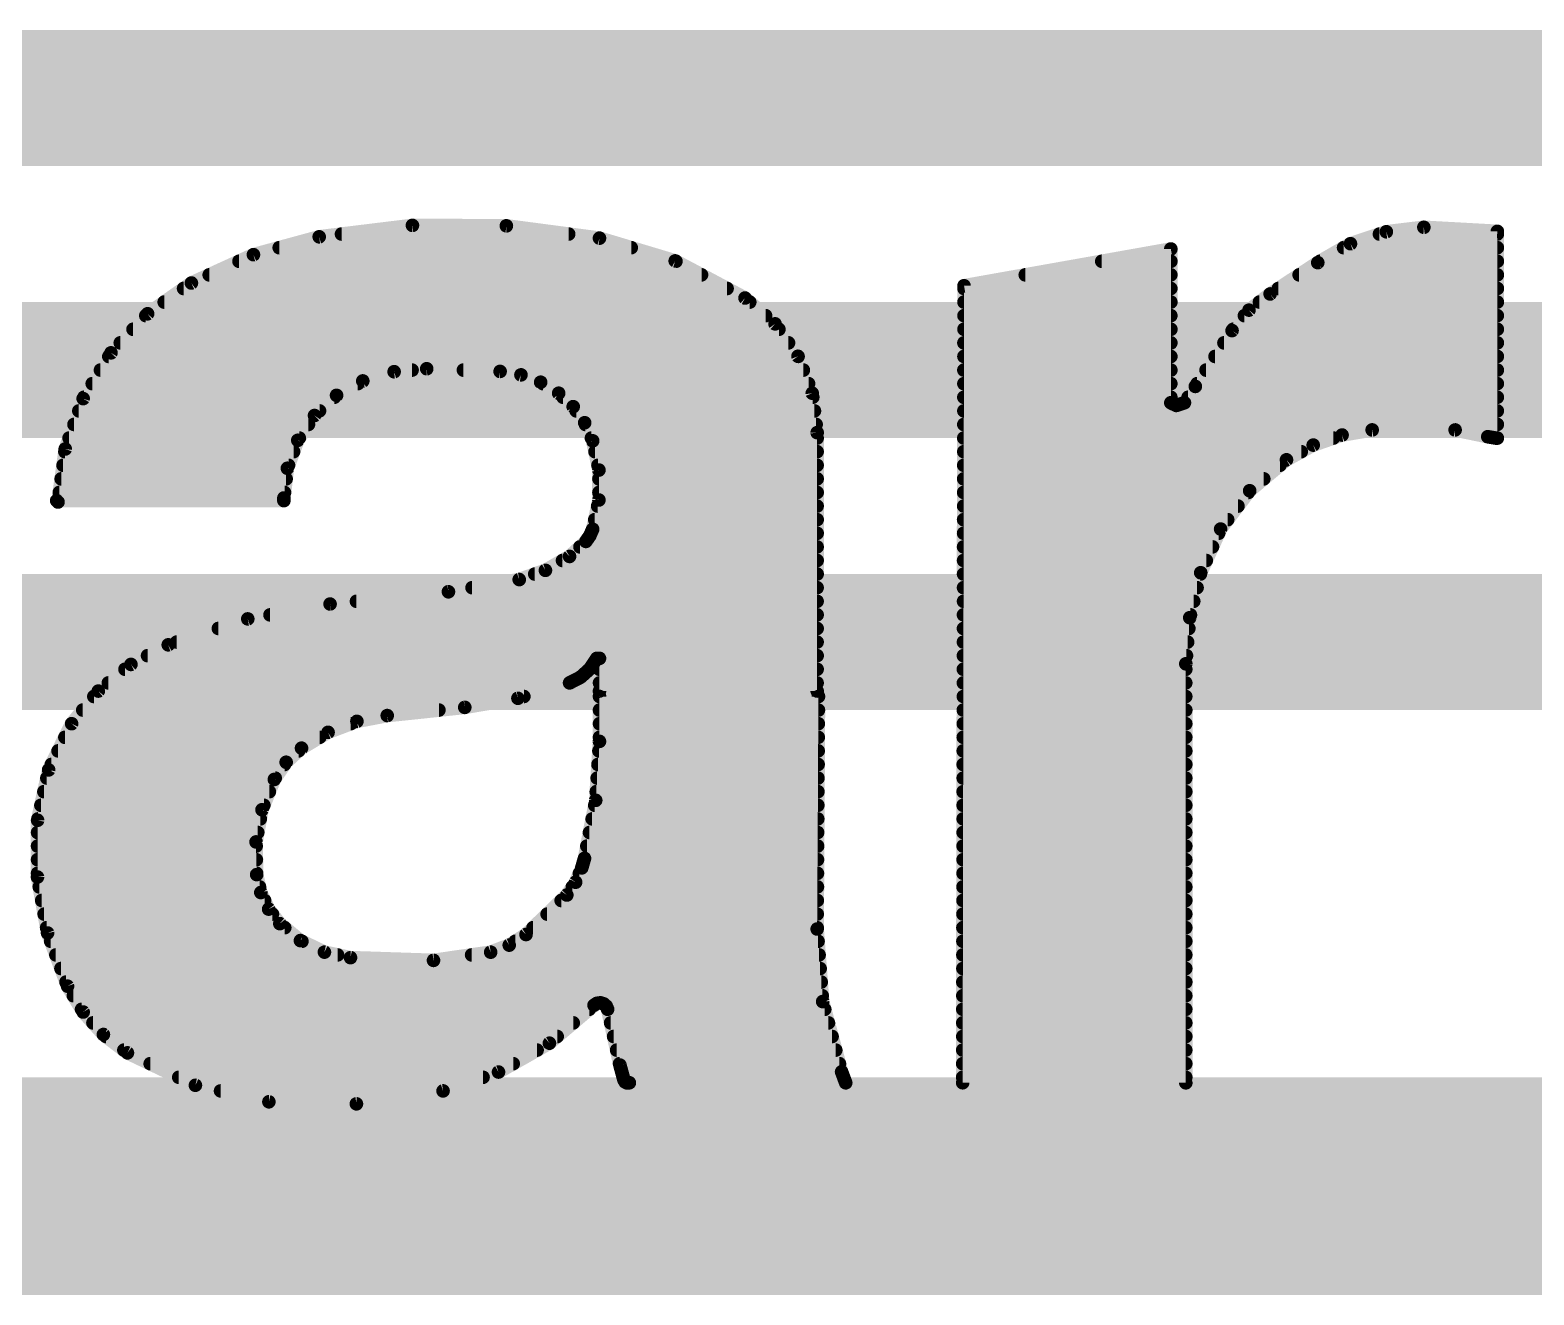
# Model space of a CAD drawing. Extents: x -0.1 to 40.8, y -10.2 to 23.
# Drawn here: x 15.444 to 18.252, y 2.337 to 4.699 of the extents above; entities that cross this region are included whole.
import ezdxf

# ---------------------------------------------------------------- set-up
doc = ezdxf.new("R2010")
doc.units = 0
for name, color, linetype in [('1', 12, 'CONTINUOUS'), ('16', 132, 'CONTINUOUS'), ('21', 41, 'CONTINUOUS')]:
    doc.layers.add(name, color=color, linetype=linetype)

msp = doc.modelspace()

# ---------------------------------------------------------------- linework, layer by layer
at = {"layer": '1', "const_width": 0.254}
for points in [[(19.812, 4.572), (9.525, 4.572)], [(9.271, 4.064), (24.384, 4.064)], [(9.017, 3.556), (26.416, 3.556)]]:
    msp.add_lwpolyline(points, dxfattribs=at)
at = {"layer": '16', "const_width": 0.4064}
msp.add_lwpolyline([(8.1534, 2.54), (32.385, 2.54)], dxfattribs=at)
at = {"layer": '21', "const_width": 0.0254}
for points in [[(15.9842, 4.3129), (15.8613, 4.2795)], [(16.1583, 4.3342), (15.9842, 4.3129)], [(16.0258, 4.318), (16.45, 4.318)], [(16.3336, 4.3334), (16.1583, 4.3342)], [(16.5075, 4.3104), (16.3336, 4.3334)], [(17.9097, 4.3), (17.9766, 4.3223)], [(17.9638, 4.318), (18.1839, 4.318)], [(17.9766, 4.3223), (18.0467, 4.3307)], [(18.0467, 4.3307), (18.1839, 4.3231)], [(18.1839, 4.3231), (18.1839, 3.937)], [(15.9096, 4.2926), (16.5667, 4.2926)], [(16.6489, 4.2679), (16.5075, 4.3104)], [(17.1882, 4.2215), (17.5743, 4.2901)], [(17.5743, 4.2901), (17.5743, 4.003)], [(17.8486, 4.2647), (17.9097, 4.3)], [(17.8969, 4.2926), (18.1839, 4.2926)], [(15.8613, 4.2795), (15.7455, 4.2266)], [(15.8344, 4.2672), (16.6502, 4.2672)], [(16.7792, 4.1986), (16.6489, 4.2679)], [(17.4454, 4.2672), (17.5743, 4.2672)], [(17.7597, 4.2062), (17.8486, 4.2647)], [(17.8529, 4.2672), (18.1839, 4.2672)], [(15.7788, 4.2418), (16.698, 4.2418)], [(17.3025, 4.2418), (17.5743, 4.2418)], [(17.8138, 4.2418), (18.1839, 4.2418)], [(15.7455, 4.2266), (15.6637, 4.1691)], [(15.731, 4.2164), (16.7457, 4.2164)], [(17.1856, 2.733), (17.1882, 4.2215)], [(17.1882, 4.2164), (17.5743, 4.2164)], [(17.7202, 4.176), (17.7597, 4.2062)], [(17.7752, 4.2164), (18.1839, 4.2164)], [(15.6948, 4.191), (16.788, 4.191)], [(16.8354, 4.1503), (16.7792, 4.1986)], [(17.1881, 4.191), (17.5743, 4.191)], [(17.6886, 4.1377), (17.7202, 4.176)], [(17.7398, 4.191), (18.1839, 4.191)], [(15.6637, 4.1691), (15.5954, 4.0962)], [(15.6604, 4.1656), (16.8176, 4.1656)], [(16.8781, 4.0898), (16.8354, 4.1503)], [(17.1881, 4.1656), (17.5743, 4.1656)], [(17.7117, 4.1656), (18.1839, 4.1656)], [(15.6366, 4.1402), (16.8425, 4.1402)], [(17.1881, 4.1402), (17.5743, 4.1402)], [(17.62, 4.0335), (17.6886, 4.1377)], [(17.6907, 4.1402), (18.1839, 4.1402)], [(15.5954, 4.0962), (15.5434, 4.0108)], [(15.5913, 4.0894), (16.8783, 4.0894)], [(15.6128, 4.1148), (16.8604, 4.1148)], [(16.9048, 4.0207), (16.8781, 4.0898)], [(17.188, 4.1148), (17.5743, 4.1148)], [(17.188, 4.0894), (17.5743, 4.0894)], [(17.6568, 4.0894), (18.1839, 4.0894)], [(17.6735, 4.1148), (18.1839, 4.1148)], [(15.5758, 4.064), (16.1575, 4.064)], [(16.0655, 4.0437), (16.1241, 4.061)], [(16.1241, 4.061), (16.1849, 4.0665)], [(16.1849, 4.0665), (16.322, 4.0615)], [(16.2535, 4.064), (16.8881, 4.064)], [(16.322, 4.0615), (16.3608, 4.0551)], [(17.1879, 4.064), (17.5743, 4.064)], [(17.6401, 4.064), (18.1839, 4.064)], [(15.5604, 4.0386), (16.0562, 4.0386)], [(16.0166, 4.0168), (16.0655, 4.0437)], [(16.3608, 4.0551), (16.3977, 4.0414)], [(16.3977, 4.0414), (16.4313, 4.0208)], [(16.4022, 4.0386), (16.8979, 4.0386)], [(17.1879, 4.0386), (17.5743, 4.0386)], [(17.5997, 4.003), (17.62, 4.0335)], [(17.6234, 4.0386), (18.1839, 4.0386)], [(15.5434, 4.0108), (15.51, 3.9166)], [(15.5449, 4.0132), (16.0126, 4.0132)], [(15.9754, 3.9792), (16.0166, 4.0168)], [(16.4313, 4.0208), (16.4584, 3.9957)], [(16.4395, 4.0132), (16.9057, 4.0132)], [(16.9139, 3.9472), (16.9048, 4.0207)], [(17.1878, 4.0132), (17.5743, 4.0132)], [(17.5743, 4.003), (17.5844, 3.998)], [(17.5844, 3.998), (17.5997, 4.003)], [(17.6065, 4.0132), (18.1839, 4.0132)], [(15.5353, 3.9878), (15.9848, 3.9878)], [(15.9442, 3.9329), (15.9754, 3.9792)], [(16.4584, 3.9957), (16.4798, 3.9657)], [(16.464, 3.9878), (16.9089, 3.9878)], [(17.1878, 3.9878), (18.1839, 3.9878)], [(15.5263, 3.9624), (15.9641, 3.9624)], [(16.4798, 3.9657), (16.4948, 3.9319)], [(16.4813, 3.9624), (16.912, 3.9624)], [(16.9139, 3.4646), (16.9139, 3.9472)], [(17.1877, 3.9624), (18.1839, 3.9624)], [(17.9502, 3.9522), (17.894, 3.9427)], [(18.1051, 3.9522), (17.9502, 3.9522)], [(18.1661, 3.9395), (18.1051, 3.9522)], [(15.5172, 3.937), (15.947, 3.937)], [(15.9248, 3.8806), (15.9442, 3.9329)], [(16.4925, 3.937), (16.9139, 3.937)], [(16.4948, 3.9319), (16.5065, 3.8773)], [(17.1877, 3.937), (17.8777, 3.937)], [(17.8401, 3.9239), (17.7902, 3.8964)], [(17.894, 3.9427), (17.8401, 3.9239)], [(18.1813, 3.937), (18.1661, 3.9395)], [(18.1839, 3.937), (18.1813, 3.937)], [(18.1813, 3.937), (18.1839, 3.937)], [(15.51, 3.9166), (15.4965, 3.8176)], [(15.5093, 3.9116), (15.9363, 3.9116)], [(16.4991, 3.9116), (16.9139, 3.9116)], [(17.1877, 3.9116), (17.8178, 3.9116)], [(17.7902, 3.8964), (17.7215, 3.8387)], [(15.5059, 3.8862), (15.9269, 3.8862)], [(15.9182, 3.8252), (15.9248, 3.8806)], [(16.5046, 3.8862), (16.9139, 3.8862)], [(16.5065, 3.8773), (16.5065, 3.8214)], [(17.1876, 3.8862), (17.7781, 3.8862)], [(15.4989, 3.8354), (15.9194, 3.8354)], [(15.5024, 3.8608), (15.9224, 3.8608)], [(16.5065, 3.8608), (16.9139, 3.8608)], [(16.5065, 3.8354), (16.9139, 3.8354)], [(17.1875, 3.8354), (17.719, 3.8354)], [(17.1876, 3.8608), (17.7478, 3.8608)], [(17.7215, 3.8387), (17.6672, 3.7672)], [(15.494, 3.8202), (15.9182, 3.8202)], [(15.4965, 3.8176), (15.494, 3.8202)], [(15.9182, 3.8202), (15.9182, 3.8252)], [(16.5065, 3.8214), (16.4948, 3.7668)], [(16.504, 3.81), (16.9139, 3.81)], [(17.1875, 3.81), (17.6997, 3.81)], [(16.4986, 3.7846), (16.9139, 3.7846)], [(17.1874, 3.7846), (17.6805, 3.7846)], [(16.4895, 3.7548), (16.4821, 3.744)], [(16.4948, 3.7668), (16.4895, 3.7548)], [(16.4915, 3.7592), (16.9139, 3.7592)], [(17.1874, 3.7592), (17.6636, 3.7592)], [(17.6672, 3.7672), (17.6301, 3.6855)], [(16.4821, 3.744), (16.4516, 3.716)], [(16.471, 3.7338), (16.9139, 3.7338)], [(17.1873, 3.7338), (17.6521, 3.7338)], [(16.4516, 3.716), (16.4066, 3.6901)], [(16.4384, 3.7084), (16.9139, 3.7084)], [(17.1873, 3.7084), (17.6405, 3.7084)], [(16.3576, 3.6728), (16.2255, 3.65)], [(16.4066, 3.6901), (16.3576, 3.6728)], [(16.3866, 3.683), (16.9139, 3.683)], [(17.1873, 3.683), (17.6295, 3.683)], [(17.6301, 3.6855), (17.6096, 3.6015)], [(16.2255, 3.65), (16.0045, 3.6271)], [(16.2695, 3.6576), (16.9139, 3.6576)], [(17.1872, 3.6576), (17.6233, 3.6576)], [(16.0045, 3.6271), (15.8508, 3.5993)], [(16.0537, 3.6322), (16.9139, 3.6322)], [(17.1872, 3.6322), (17.6171, 3.6322)], [(15.8508, 3.5993), (15.7023, 3.5509)], [(15.8923, 3.6068), (16.9139, 3.6068)], [(17.1871, 3.6068), (17.6109, 3.6068)], [(17.6096, 3.6015), (17.6022, 3.5154)], [(15.718, 3.556), (16.9139, 3.556)], [(15.7959, 3.5814), (16.9139, 3.5814)], [(17.187, 3.556), (17.6057, 3.556)], [(17.1871, 3.5814), (17.6079, 3.5814)], [(15.7023, 3.5509), (15.6326, 3.5143)], [(15.6637, 3.5306), (16.9139, 3.5306)], [(16.4896, 3.5061), (16.5024, 3.5255)], [(16.5024, 3.5255), (16.5075, 3.5255)], [(16.5075, 3.5255), (16.5075, 3.4646)], [(17.187, 3.5306), (17.6035, 3.5306)], [(15.6326, 3.5143), (15.5717, 3.4645)], [(15.6215, 3.5052), (16.4886, 3.5052)], [(16.4723, 3.4905), (16.4896, 3.5061)], [(16.5075, 3.5052), (16.9139, 3.5052)], [(17.1869, 3.5052), (17.6022, 3.5052)], [(17.6022, 3.5154), (17.6022, 2.733)], [(15.5904, 3.4798), (16.4516, 3.4798)], [(16.3552, 3.451), (16.4516, 3.4798)], [(16.4516, 3.4798), (16.4723, 3.4905)], [(16.5075, 3.4798), (16.9139, 3.4798)], [(17.1869, 3.4798), (17.6022, 3.4798)], [(15.5717, 3.4645), (15.5219, 3.4036)], [(15.5634, 3.4544), (16.3664, 3.4544)], [(16.256, 3.4341), (16.3552, 3.451)], [(16.5075, 3.4646), (16.9139, 3.4646)], [(16.9164, 3.4544), (16.5075, 3.4544)], [(16.5075, 3.4544), (16.5075, 3.3706)], [(16.9139, 3.0201), (16.9164, 3.4544)], [(17.1869, 3.4544), (17.6022, 3.4544)], [(15.5427, 3.429), (16.2077, 3.429)], [(16.0546, 3.408), (16.1112, 3.4188)], [(16.1112, 3.4188), (16.256, 3.4341)], [(16.5075, 3.429), (16.9163, 3.429)], [(17.1868, 3.429), (17.6022, 3.429)], [(15.5219, 3.4036), (15.479, 3.3174)], [(15.5219, 3.4036), (16.0431, 3.4036)], [(15.9512, 3.3579), (16.0007, 3.3875)], [(16.0007, 3.3875), (16.0546, 3.408)], [(16.5075, 3.4036), (16.9161, 3.4036)], [(17.1868, 3.4036), (17.6022, 3.4036)], [(15.5093, 3.3782), (15.9852, 3.3782)], [(15.9224, 3.3316), (15.9512, 3.3579)], [(16.5075, 3.3706), (16.5005, 3.2605)], [(16.5075, 3.3782), (16.916, 3.3782)], [(17.1867, 3.3782), (17.6022, 3.3782)], [(15.4966, 3.3528), (15.9456, 3.3528)], [(15.9004, 3.2995), (15.9224, 3.3316)], [(16.5064, 3.3528), (16.9158, 3.3528)], [(17.1867, 3.3528), (17.6022, 3.3528)], [(15.479, 3.3174), (15.4584, 3.2233)], [(15.4756, 3.302), (15.9021, 3.302)], [(15.484, 3.3274), (15.9195, 3.3274)], [(16.5031, 3.302), (16.9155, 3.302)], [(16.5047, 3.3274), (16.9157, 3.3274)], [(17.1866, 3.3274), (17.6022, 3.3274)], [(17.1866, 3.302), (17.6022, 3.302)], [(15.4701, 3.2766), (15.8911, 3.2766)], [(15.8774, 3.2429), (15.9004, 3.2995)], [(16.5015, 3.2766), (16.9154, 3.2766)], [(17.1865, 3.2766), (17.6022, 3.2766)], [(15.4645, 3.2512), (15.8808, 3.2512)], [(16.5005, 3.2605), (16.4795, 3.1521)], [(16.4987, 3.2512), (16.9152, 3.2512)], [(17.1865, 3.2512), (17.6022, 3.2512)], [(15.4584, 3.2233), (15.4582, 3.1172)], [(15.459, 3.2258), (15.8742, 3.2258)], [(15.8663, 3.1828), (15.8774, 3.2429)], [(16.4938, 3.2258), (16.9151, 3.2258)], [(17.1865, 3.2258), (17.6022, 3.2258)], [(15.4583, 3.2004), (15.8695, 3.2004)], [(16.4888, 3.2004), (16.9149, 3.2004)], [(17.1864, 3.2004), (17.6022, 3.2004)], [(15.4583, 3.175), (15.8664, 3.175)], [(15.8674, 3.1217), (15.8663, 3.1828)], [(16.4839, 3.175), (16.9148, 3.175)], [(17.1864, 3.175), (17.6022, 3.175)], [(15.4582, 3.1496), (15.8669, 3.1496)], [(16.4744, 3.1344), (16.4629, 3.1076)], [(16.4795, 3.1521), (16.4744, 3.1344)], [(16.4788, 3.1496), (16.9146, 3.1496)], [(17.1863, 3.1496), (17.6022, 3.1496)], [(15.4582, 3.1242), (15.8674, 3.1242)], [(15.4582, 3.1172), (15.477, 3.0127)], [(15.8751, 3.0883), (15.8674, 3.1217)], [(16.4629, 3.1076), (16.4465, 3.0836)], [(16.47, 3.1242), (16.9145, 3.1242)], [(17.1863, 3.1242), (17.6022, 3.1242)], [(15.4615, 3.0988), (15.8727, 3.0988)], [(15.8897, 3.0574), (15.8751, 3.0883)], [(16.4465, 3.0836), (16.3703, 3.0099)], [(16.4569, 3.0988), (16.9144, 3.0988)], [(17.1862, 3.0988), (17.6022, 3.0988)], [(15.466, 3.0734), (15.8822, 3.0734)], [(15.4706, 3.048), (15.8969, 3.048)], [(15.9106, 3.0302), (15.8897, 3.0574)], [(16.4097, 3.048), (16.9141, 3.048)], [(16.436, 3.0734), (16.9142, 3.0734)], [(17.1862, 3.0734), (17.6022, 3.0734)], [(17.1862, 3.048), (17.6022, 3.048)], [(15.4752, 3.0226), (15.9198, 3.0226)], [(15.949, 2.9986), (15.9106, 3.0302)], [(16.3834, 3.0226), (16.9139, 3.0226)], [(16.9242, 2.8846), (16.9139, 3.0201)], [(17.1861, 3.0226), (17.6022, 3.0226)], [(15.477, 3.0127), (15.5143, 2.9134)], [(15.4828, 2.9972), (15.9519, 2.9972)], [(15.9939, 2.977), (15.949, 2.9986)], [(16.3703, 3.0099), (16.339, 2.9901)], [(16.3502, 2.9972), (16.9156, 2.9972)], [(17.1861, 2.9972), (17.6022, 2.9972)], [(15.4924, 2.9718), (16.0185, 2.9718)], [(16.0426, 2.9667), (15.9939, 2.977)], [(16.1976, 2.9616), (16.0426, 2.9667)], [(16.3043, 2.9769), (16.1976, 2.9616)], [(16.2687, 2.9718), (16.9176, 2.9718)], [(16.339, 2.9901), (16.3043, 2.9769)], [(17.186, 2.9718), (17.6022, 2.9718)], [(15.5019, 2.9464), (16.9195, 2.9464)], [(17.186, 2.9464), (17.6022, 2.9464)], [(15.5114, 2.921), (16.9215, 2.921)], [(15.5143, 2.9134), (15.5435, 2.8651)], [(17.1859, 2.921), (17.6022, 2.921)], [(15.5251, 2.8956), (16.9234, 2.8956)], [(16.4973, 2.8778), (16.5027, 2.8814)], [(16.5027, 2.8814), (16.5091, 2.8823)], [(16.5091, 2.8823), (16.5153, 2.8804)], [(16.5153, 2.8804), (16.5201, 2.8761)], [(16.9596, 2.7534), (16.9242, 2.8846)], [(17.1859, 2.8956), (17.6022, 2.8956)], [(15.5404, 2.8702), (16.4884, 2.8702)], [(15.5435, 2.8651), (15.5812, 2.8231)], [(16.414, 2.807), (16.4973, 2.8778)], [(16.5201, 2.8761), (16.5227, 2.8702)], [(16.5227, 2.8702), (16.5456, 2.7661)], [(16.5227, 2.8702), (16.9281, 2.8702)], [(17.1858, 2.8702), (17.6022, 2.8702)], [(15.5617, 2.8448), (16.4585, 2.8448)], [(16.5283, 2.8448), (16.935, 2.8448)], [(17.1858, 2.8448), (17.6022, 2.8448)], [(15.5812, 2.8231), (15.6261, 2.7889)], [(15.5861, 2.8194), (16.4286, 2.8194)], [(16.3189, 2.753), (16.414, 2.807)], [(16.5339, 2.8194), (16.9418, 2.8194)], [(17.1858, 2.8194), (17.6022, 2.8194)], [(15.6194, 2.794), (16.3911, 2.794)], [(15.6261, 2.7889), (15.753, 2.7283)], [(15.6686, 2.7686), (16.3464, 2.7686)], [(16.5395, 2.794), (16.9487, 2.794)], [(16.545, 2.7686), (16.9555, 2.7686)], [(17.1857, 2.794), (17.6022, 2.794)], [(17.1857, 2.7686), (17.6022, 2.7686)], [(15.7219, 2.7432), (16.2901, 2.7432)], [(16.2154, 2.7178), (16.3189, 2.753)], [(16.5456, 2.7661), (16.5532, 2.7381)], [(16.5518, 2.7432), (16.9634, 2.7432)], [(16.9672, 2.733), (16.9596, 2.7534)], [(17.1856, 2.7432), (17.6022, 2.7432)], [(15.753, 2.7283), (15.8902, 2.6975)], [(15.7999, 2.7178), (16.2154, 2.7178)], [(16.0537, 2.6937), (16.2154, 2.7178)], [(16.5532, 2.7381), (16.5554, 2.7345)], [(16.5554, 2.7345), (16.5591, 2.7327)], [(16.5591, 2.7327), (16.5633, 2.733)], [(16.5633, 2.733), (16.9672, 2.733)], [(17.6022, 2.733), (17.1856, 2.733)], [(15.8902, 2.6975), (16.0537, 2.6937)]]:
    msp.add_lwpolyline(points, dxfattribs=at)
at = {"layer": '21', "const_width": 0.0127}
for points in [[(15.9834, 4.3192, 1), (15.985, 4.3066)], [(15.9859, 4.3068, 1), (15.9825, 4.319)], [(16.0258, 4.3244, 1), (16.0258, 4.3117)], [(16.1583, 4.3406, 1), (16.1582, 4.3279)], [(16.159, 4.3279, 1), (16.1575, 4.3405)], [(16.3345, 4.3397, 1), (16.3328, 4.3271)], [(16.3336, 4.327, 1), (16.3337, 4.3397)], [(16.45, 4.3117, 1), (16.45, 4.3244)], [(17.9638, 4.3244, 1), (17.9638, 4.3117)], [(17.9759, 4.3286, 1), (17.9774, 4.316)], [(17.9787, 4.3163, 1), (17.9746, 4.3283)], [(18.0471, 4.337, 1), (18.0463, 4.3244)], [(18.0475, 4.3244, 1), (18.0459, 4.337)], [(18.1903, 4.3231, 1), (18.1776, 4.3231)], [(18.1835, 4.3168, 1), (18.1843, 4.3294)], [(18.1839, 4.3117, 1), (18.1839, 4.3244)], [(15.9096, 4.299, 1), (15.9096, 4.2862)], [(16.5093, 4.3165, 1), (16.5057, 4.3043)], [(16.5067, 4.3041, 1), (16.5083, 4.3167)], [(16.5667, 4.2862, 1), (16.5667, 4.299)], [(17.5807, 4.2901, 1), (17.5679, 4.2901)], [(17.5754, 4.2838, 1), (17.5732, 4.2964)], [(17.8969, 4.299, 1), (17.8969, 4.2862)], [(17.9077, 4.306, 1), (17.9117, 4.294)], [(17.9129, 4.2945, 1), (17.9065, 4.3055)], [(18.1839, 4.2862, 1), (18.1839, 4.299)], [(15.8344, 4.2736, 1), (15.8344, 4.2608)], [(15.8597, 4.2856, 1), (15.863, 4.2734)], [(15.864, 4.2737, 1), (15.8587, 4.2853)], [(16.6519, 4.2735, 1), (16.6459, 4.2623)], [(16.647, 4.2618, 1), (16.6507, 4.274)], [(16.6502, 4.2608, 1), (16.6502, 4.2736)], [(17.4454, 4.2736, 1), (17.4454, 4.2608)], [(17.5743, 4.2608, 1), (17.5743, 4.2736)], [(17.8454, 4.2702, 1), (17.8518, 4.2592)], [(17.8521, 4.2594, 1), (17.8451, 4.27)], [(17.8529, 4.2736, 1), (17.8529, 4.2608)], [(18.1839, 4.2608, 1), (18.1839, 4.2736)], [(15.7788, 4.2482, 1), (15.7788, 4.2355)], [(16.698, 4.2355, 1), (16.698, 4.2482)], [(17.3025, 4.2482, 1), (17.3025, 4.2355)], [(17.5743, 4.2355, 1), (17.5743, 4.2482)], [(17.8138, 4.2482, 1), (17.8138, 4.2355)], [(18.1839, 4.2355, 1), (18.1839, 4.2482)], [(15.731, 4.2228, 1), (15.731, 4.21)], [(15.7429, 4.2324, 1), (15.7481, 4.2208)], [(15.7492, 4.2214, 1), (15.7418, 4.2318)], [(16.7457, 4.21, 1), (16.7457, 4.2228)], [(17.1882, 4.2228, 1), (17.1882, 4.21)], [(17.1945, 4.2215, 1), (17.1819, 4.2215)], [(17.1871, 4.2278, 1), (17.1893, 4.2152)], [(17.5743, 4.21, 1), (17.5743, 4.2228)], [(17.7562, 4.2115, 1), (17.7632, 4.2009)], [(17.7636, 4.2012, 1), (17.7558, 4.2112)], [(17.7752, 4.2228, 1), (17.7752, 4.21)], [(18.1839, 4.21, 1), (18.1839, 4.2228)], [(15.6948, 4.1974, 1), (15.6948, 4.1846)], [(16.7833, 4.2034, 1), (16.7751, 4.1938)], [(16.7762, 4.193, 1), (16.7822, 4.2042)], [(16.788, 4.1846, 1), (16.788, 4.1974)], [(17.1881, 4.1974, 1), (17.1881, 4.1846)], [(17.5743, 4.1846, 1), (17.5743, 4.1974)], [(17.7164, 4.181, 1), (17.7241, 4.171)], [(17.7251, 4.172, 1), (17.7154, 4.18)], [(17.7398, 4.1974, 1), (17.7398, 4.1846)], [(18.1839, 4.1846, 1), (18.1839, 4.1974)], [(15.6604, 4.172, 1), (15.6604, 4.1593)], [(15.6601, 4.1743, 1), (15.6674, 4.1639)], [(15.6684, 4.1648, 1), (15.6591, 4.1735)], [(16.8176, 4.1593, 1), (16.8176, 4.172)], [(16.8406, 4.154, 1), (16.8302, 4.1466)], [(16.8312, 4.1455, 1), (16.8395, 4.1551)], [(17.1881, 4.172, 1), (17.1881, 4.1593)], [(17.5743, 4.1593, 1), (17.5743, 4.172)], [(17.7117, 4.172, 1), (17.7117, 4.1593)], [(18.1839, 4.1593, 1), (18.1839, 4.172)], [(15.6366, 4.1466, 1), (15.6366, 4.1338)], [(16.8425, 4.1338, 1), (16.8425, 4.1466)], [(17.1881, 4.1466, 1), (17.1881, 4.1338)], [(17.5743, 4.1338, 1), (17.5743, 4.1466)], [(17.6837, 4.1417, 1), (17.6935, 4.1337)], [(17.6939, 4.1342, 1), (17.6833, 4.1412)], [(17.6907, 4.1466, 1), (17.6907, 4.1338)], [(18.1839, 4.1338, 1), (18.1839, 4.1466)], [(15.5913, 4.0958, 1), (15.5913, 4.0831)], [(15.5908, 4.1005, 1), (15.6, 4.0918)], [(15.6008, 4.0929, 1), (15.59, 4.0995)], [(15.6128, 4.1212, 1), (15.6128, 4.1084)], [(16.8604, 4.1084, 1), (16.8604, 4.1212)], [(16.884, 4.0921, 1), (16.8722, 4.0875)], [(16.8729, 4.0861, 1), (16.8833, 4.0935)], [(16.8783, 4.0831, 1), (16.8783, 4.0958)], [(17.188, 4.1212, 1), (17.188, 4.1084)], [(17.188, 4.0958, 1), (17.188, 4.0831)], [(17.5743, 4.1084, 1), (17.5743, 4.1212)], [(17.5743, 4.0831, 1), (17.5743, 4.0958)], [(17.6568, 4.0958, 1), (17.6568, 4.0831)], [(17.6735, 4.1212, 1), (17.6735, 4.1084)], [(18.1839, 4.1084, 1), (18.1839, 4.1212)], [(18.1839, 4.0831, 1), (18.1839, 4.0958)], [(15.5758, 4.0704, 1), (15.5758, 4.0576)], [(16.1235, 4.0673, 1), (16.1247, 4.0546)], [(16.1259, 4.0549, 1), (16.1223, 4.067)], [(16.1575, 4.0576, 1), (16.1575, 4.0704)], [(16.1851, 4.0728, 1), (16.1847, 4.0602)], [(16.1855, 4.0602, 1), (16.1843, 4.0728)], [(16.2535, 4.0704, 1), (16.2535, 4.0576)], [(16.323, 4.0678, 1), (16.321, 4.0552)], [(16.3218, 4.0552, 1), (16.3222, 4.0678)], [(16.8881, 4.0576, 1), (16.8881, 4.0704)], [(17.1879, 4.0704, 1), (17.1879, 4.0576)], [(17.5743, 4.0576, 1), (17.5743, 4.0704)], [(17.6401, 4.0704, 1), (17.6401, 4.0576)], [(18.1839, 4.0576, 1), (18.1839, 4.0704)], [(15.5604, 4.045, 1), (15.5604, 4.0323)], [(16.0562, 4.0323, 1), (16.0562, 4.045)], [(16.0637, 4.0498, 1), (16.0673, 4.0376)], [(16.0686, 4.0381, 1), (16.0624, 4.0493)], [(16.3631, 4.061, 1), (16.3586, 4.0491)], [(16.3598, 4.0488, 1), (16.3619, 4.0614)], [(16.401, 4.0468, 1), (16.3944, 4.0359)], [(16.3955, 4.0354, 1), (16.3999, 4.0473)], [(16.4022, 4.045, 1), (16.4022, 4.0323)], [(16.8979, 4.0323, 1), (16.8979, 4.045)], [(17.1879, 4.045, 1), (17.1879, 4.0323)], [(17.5743, 4.0323, 1), (17.5743, 4.045)], [(17.6253, 4.03, 1), (17.6147, 4.037)], [(17.6234, 4.045, 1), (17.6234, 4.0323)], [(18.1839, 4.0323, 1), (18.1839, 4.045)], [(15.538, 4.0141, 1), (15.5489, 4.0075)], [(15.5494, 4.0087, 1), (15.5375, 4.0129)], [(15.5449, 4.0196, 1), (15.5449, 4.0069)], [(16.0135, 4.0224, 1), (16.0197, 4.0113)], [(16.0209, 4.0121, 1), (16.0123, 4.0215)], [(16.0126, 4.0069, 1), (16.0126, 4.0196)], [(16.4356, 4.0255, 1), (16.427, 4.0161)], [(16.428, 4.0154, 1), (16.4346, 4.0262)], [(16.4395, 4.0196, 1), (16.4395, 4.0069)], [(16.9111, 4.0215, 1), (16.8985, 4.0199)], [(16.8989, 4.0184, 1), (16.9107, 4.023)], [(16.9057, 4.0069, 1), (16.9057, 4.0196)], [(17.1878, 4.0196, 1), (17.1878, 4.0069)], [(17.5771, 4.0087, 1), (17.5715, 3.9973)], [(17.5743, 4.0069, 1), (17.5743, 4.0196)], [(17.6017, 3.997, 1), (17.5977, 4.009)], [(17.6065, 4.0196, 1), (17.6065, 4.0069)], [(17.6147, 4.037, 1), (17.6253, 4.03)], [(18.1839, 4.0069, 1), (18.1839, 4.0196)], [(15.5353, 3.9941, 1), (15.5353, 3.9815)], [(15.9711, 3.9839, 1), (15.9797, 3.9745)], [(15.9807, 3.9756, 1), (15.9701, 3.9827)], [(15.9848, 3.9815, 1), (15.9848, 3.9941)], [(16.4635, 3.9994, 1), (16.4532, 3.992)], [(16.4541, 3.991, 1), (16.4627, 4.0004)], [(16.464, 3.9941, 1), (16.464, 3.9815)], [(16.9089, 3.9815, 1), (16.9089, 3.9941)], [(17.1878, 3.9941, 1), (17.1878, 3.9815)], [(17.5679, 4.003, 1), (17.5807, 4.003)], [(17.5824, 4.004, 1), (17.5864, 3.992)], [(17.5816, 3.9923, 1), (17.5872, 4.0037)], [(17.5944, 4.0065, 1), (17.605, 3.9995)], [(18.1839, 3.9815, 1), (18.1839, 3.9941)], [(15.5263, 3.9688, 1), (15.5263, 3.9561)], [(15.9641, 3.9561, 1), (15.9641, 3.9688)], [(16.4856, 3.9682, 1), (16.474, 3.9631)], [(16.4747, 3.962, 1), (16.485, 3.9693)], [(16.4813, 3.9688, 1), (16.4813, 3.9561)], [(16.9203, 3.9472, 1), (16.9076, 3.9472)], [(16.912, 3.9561, 1), (16.912, 3.9688)], [(17.1877, 3.9688, 1), (17.1877, 3.9561)], [(17.9502, 3.9586, 1), (17.9502, 3.9459)], [(17.9513, 3.9459, 1), (17.9491, 3.9585)], [(18.1064, 3.9584, 1), (18.1038, 3.946)], [(18.1051, 3.9459, 1), (18.1051, 3.9586)], [(18.1839, 3.9561, 1), (18.1839, 3.9688)], [(15.5172, 3.9434, 1), (15.5172, 3.9307)], [(15.9389, 3.9365, 1), (15.9495, 3.9294)], [(15.9502, 3.9307, 1), (15.9383, 3.9351)], [(15.947, 3.9307, 1), (15.947, 3.9434)], [(16.4925, 3.9434, 1), (16.4925, 3.9307)], [(16.501, 3.9332, 1), (16.4886, 3.9306)], [(16.489, 3.9293, 1), (16.5006, 3.9345)], [(16.9076, 3.9464, 1), (16.9202, 3.948)], [(16.9139, 3.9307, 1), (16.9139, 3.9434)], [(17.1877, 3.9434, 1), (17.1877, 3.9307)], [(17.838, 3.9299, 1), (17.8422, 3.9179)], [(17.8432, 3.9184, 1), (17.8371, 3.9295)], [(17.8777, 3.9307, 1), (17.8777, 3.9434)], [(17.8929, 3.9489, 1), (17.895, 3.9364)], [(17.8961, 3.9367, 1), (17.8919, 3.9487)], [(18.1671, 3.9458, 1), (18.1651, 3.9332)], [(18.1648, 3.9333, 1), (18.1674, 3.9457)], [(18.1813, 3.9434, 1), (18.1813, 3.9307)], [(18.1813, 3.9434, 1), (18.1813, 3.9307)], [(18.1776, 3.937, 1), (18.1903, 3.937)], [(18.1803, 3.9307, 1), (18.1823, 3.9433)], [(18.1839, 3.9307, 1), (18.1839, 3.9434)], [(18.1839, 3.9307, 1), (18.1839, 3.9434)], [(15.5093, 3.9179, 1), (15.5093, 3.9053)], [(15.504, 3.9188, 1), (15.516, 3.9145)], [(15.5163, 3.9158, 1), (15.5037, 3.9175)], [(15.9363, 3.9053, 1), (15.9363, 3.9179)], [(16.4991, 3.9179, 1), (16.4991, 3.9053)], [(16.9139, 3.9053, 1), (16.9139, 3.9179)], [(17.1877, 3.9179, 1), (17.1877, 3.9053)], [(17.7871, 3.902, 1), (17.7933, 3.8908)], [(17.7943, 3.8915, 1), (17.7861, 3.9013)], [(17.8178, 3.9053, 1), (17.8178, 3.9179)], [(15.5059, 3.8925, 1), (15.5059, 3.8799)], [(15.9188, 3.8828, 1), (15.9307, 3.8784)], [(15.9311, 3.8799, 1), (15.9185, 3.8814)], [(15.9269, 3.8799, 1), (15.9269, 3.8925)], [(16.5046, 3.8925, 1), (16.5046, 3.8799)], [(16.5128, 3.8773, 1), (16.5001, 3.8773)], [(16.5003, 3.876, 1), (16.5127, 3.8786)], [(16.9139, 3.8799, 1), (16.9139, 3.8925)], [(17.1876, 3.8925, 1), (17.1876, 3.8799)], [(17.7781, 3.8799, 1), (17.7781, 3.8925)], [(15.4989, 3.8418, 1), (15.4989, 3.8291)], [(15.5024, 3.8672, 1), (15.5024, 3.8545)], [(15.9194, 3.8291, 1), (15.9194, 3.8418)], [(15.9224, 3.8545, 1), (15.9224, 3.8672)], [(16.5065, 3.8672, 1), (16.5065, 3.8545)], [(16.5065, 3.8418, 1), (16.5065, 3.8291)], [(16.9139, 3.8545, 1), (16.9139, 3.8672)], [(16.9139, 3.8291, 1), (16.9139, 3.8418)], [(17.1875, 3.8418, 1), (17.1875, 3.8291)], [(17.1876, 3.8672, 1), (17.1876, 3.8545)], [(17.7174, 3.8435, 1), (17.7256, 3.8338)], [(17.7266, 3.8348, 1), (17.7164, 3.8425)], [(17.719, 3.8291, 1), (17.719, 3.8418)], [(17.7478, 3.8545, 1), (17.7478, 3.8672)], [(15.494, 3.8266, 1), (15.494, 3.8139)], [(15.4986, 3.8246, 1), (15.4894, 3.8158)], [(15.4902, 3.8185, 1), (15.5028, 3.8167)], [(15.4919, 3.8132, 1), (15.5011, 3.822)], [(15.9245, 3.8252, 1), (15.9119, 3.8252)], [(15.9119, 3.8259, 1), (15.9245, 3.8245)], [(15.9119, 3.8202, 1), (15.9245, 3.8202)], [(15.9182, 3.8139, 1), (15.9182, 3.8266)], [(16.504, 3.8163, 1), (16.504, 3.8037)], [(16.5001, 3.8214, 1), (16.5128, 3.8214)], [(16.5127, 3.8201, 1), (16.5003, 3.8227)], [(16.9139, 3.8037, 1), (16.9139, 3.8163)], [(17.1875, 3.8163, 1), (17.1875, 3.8037)], [(17.6997, 3.8037, 1), (17.6997, 3.8163)], [(16.4986, 3.791, 1), (16.4986, 3.7783)], [(16.9139, 3.7783, 1), (16.9139, 3.791)], [(17.1874, 3.791, 1), (17.1874, 3.7783)], [(17.6805, 3.7783, 1), (17.6805, 3.791)], [(16.4837, 3.7573, 1), (16.4954, 3.7522)], [(16.4948, 3.7512, 1), (16.4843, 3.7584)], [(16.4915, 3.7656, 1), (16.4915, 3.7529)], [(16.4886, 3.7681, 1), (16.501, 3.7655)], [(16.5006, 3.7643, 1), (16.489, 3.7693)], [(16.9139, 3.7529, 1), (16.9139, 3.7656)], [(17.1874, 3.7656, 1), (17.1874, 3.7529)], [(17.6622, 3.771, 1), (17.6723, 3.7633)], [(17.673, 3.7646, 1), (17.6615, 3.7698)], [(17.6636, 3.7529, 1), (17.6636, 3.7656)], [(16.471, 3.7401, 1), (16.471, 3.7275)], [(16.4769, 3.7476, 1), (16.4873, 3.7404)], [(16.4864, 3.7393, 1), (16.4778, 3.7487)], [(16.9139, 3.7275, 1), (16.9139, 3.7401)], [(17.1873, 3.7401, 1), (17.1873, 3.7275)], [(17.6521, 3.7275, 1), (17.6521, 3.7401)], [(16.4384, 3.7147, 1), (16.4384, 3.7021)], [(16.4473, 3.7207, 1), (16.4559, 3.7113)], [(16.4548, 3.7105, 1), (16.4484, 3.7215)], [(16.9139, 3.7021, 1), (16.9139, 3.7147)], [(17.1873, 3.7147, 1), (17.1873, 3.7021)], [(17.6405, 3.7021, 1), (17.6405, 3.7147)], [(16.3555, 3.6788, 1), (16.3597, 3.6668)], [(16.3587, 3.6665, 1), (16.3565, 3.6791)], [(16.3866, 3.6894, 1), (16.3866, 3.6767)], [(16.4034, 3.6956, 1), (16.4098, 3.6845)], [(16.4087, 3.6841, 1), (16.4045, 3.696)], [(16.9139, 3.6767, 1), (16.9139, 3.6894)], [(17.1873, 3.6894, 1), (17.1873, 3.6767)], [(17.6243, 3.6881, 1), (17.6359, 3.6829)], [(17.6363, 3.684, 1), (17.6239, 3.687)], [(17.6295, 3.6767, 1), (17.6295, 3.6894)], [(16.2244, 3.6563, 1), (16.2266, 3.6437)], [(16.2262, 3.6437, 1), (16.2248, 3.6563)], [(16.2695, 3.6639, 1), (16.2695, 3.6513)], [(16.9139, 3.6513, 1), (16.9139, 3.6639)], [(17.1872, 3.6639, 1), (17.1872, 3.6513)], [(17.6233, 3.6513, 1), (17.6233, 3.6639)], [(16.0038, 3.6334, 1), (16.0052, 3.6208)], [(16.0056, 3.6209, 1), (16.0034, 3.6333)], [(16.0537, 3.6385, 1), (16.0537, 3.6259)], [(16.9139, 3.6259, 1), (16.9139, 3.6385)], [(17.1872, 3.6385, 1), (17.1872, 3.6259)], [(17.6171, 3.6259, 1), (17.6171, 3.6385)], [(15.7959, 3.5878, 1), (15.7959, 3.5751)], [(15.8497, 3.6056, 1), (15.8519, 3.5931)], [(15.8528, 3.5933, 1), (15.8488, 3.6053)], [(15.8923, 3.6132, 1), (15.8923, 3.6005)], [(16.9139, 3.6005, 1), (16.9139, 3.6132)], [(16.9139, 3.5751, 1), (16.9139, 3.5878)], [(17.1871, 3.6132, 1), (17.1871, 3.6005)], [(17.1871, 3.5878, 1), (17.1871, 3.5751)], [(17.616, 3.601, 1), (17.6033, 3.6021)], [(17.6035, 3.603, 1), (17.6158, 3.6)], [(17.6079, 3.5751, 1), (17.6079, 3.5878)], [(17.6109, 3.6005, 1), (17.6109, 3.6132)], [(15.718, 3.5623, 1), (15.718, 3.5497)], [(16.9139, 3.5497, 1), (16.9139, 3.5623)], [(17.187, 3.5623, 1), (17.187, 3.5497)], [(17.6057, 3.5497, 1), (17.6057, 3.5623)], [(15.6637, 3.537, 1), (15.6637, 3.5243)], [(15.7003, 3.5569, 1), (15.7043, 3.5449)], [(15.7053, 3.5453, 1), (15.6993, 3.5565)], [(16.5024, 3.5318, 1), (16.5024, 3.5192)], [(16.5077, 3.522, 1), (16.4971, 3.529)], [(16.5139, 3.5255, 1), (16.5011, 3.5255)], [(16.5075, 3.5192, 1), (16.5075, 3.5318)], [(16.9139, 3.5243, 1), (16.9139, 3.537)], [(17.187, 3.537, 1), (17.187, 3.5243)], [(17.6035, 3.5243, 1), (17.6035, 3.537)], [(15.6215, 3.5116, 1), (15.6215, 3.4989)], [(15.6297, 3.5199, 1), (15.6356, 3.5087)], [(15.6367, 3.5094, 1), (15.6286, 3.5192)], [(16.4843, 3.5096, 1), (16.4949, 3.5026)], [(16.4938, 3.5013, 1), (16.4853, 3.5108)], [(16.4886, 3.4989, 1), (16.4886, 3.5116)], [(16.5075, 3.5116, 1), (16.5075, 3.4989)], [(16.9139, 3.4989, 1), (16.9139, 3.5116)], [(17.1869, 3.5116, 1), (17.1869, 3.4989)], [(17.6086, 3.5154, 1), (17.5958, 3.5154)], [(17.5959, 3.5159, 1), (17.6085, 3.5149)], [(17.6022, 3.4989, 1), (17.6022, 3.5116)], [(15.5904, 3.4861, 1), (15.5904, 3.4735)], [(16.4487, 3.4854, 1), (16.4545, 3.4742)], [(16.4534, 3.4737, 1), (16.4498, 3.4859)], [(16.4516, 3.4735, 1), (16.4516, 3.4861)], [(16.468, 3.4952, 1), (16.4765, 3.4858)], [(16.4752, 3.4849, 1), (16.4694, 3.4961)], [(16.5075, 3.4861, 1), (16.5075, 3.4735)], [(16.9139, 3.4735, 1), (16.9139, 3.4861)], [(17.1869, 3.4861, 1), (17.1869, 3.4735)], [(17.6022, 3.4735, 1), (17.6022, 3.4861)], [(15.5634, 3.4607, 1), (15.5634, 3.4481)], [(15.5677, 3.4695, 1), (15.5757, 3.4596)], [(15.5766, 3.4605, 1), (15.5668, 3.4686)], [(16.3534, 3.4571, 1), (16.357, 3.445)], [(16.3562, 3.4448, 1), (16.3541, 3.4573)], [(16.3664, 3.4481, 1), (16.3664, 3.4607)], [(16.5011, 3.4646, 1), (16.5139, 3.4646)], [(16.5139, 3.4544, 1), (16.5011, 3.4544)], [(16.5075, 3.471, 1), (16.5075, 3.4583)], [(16.5075, 3.4607, 1), (16.5075, 3.4481)], [(16.9076, 3.4646, 1), (16.9203, 3.4646)], [(16.9227, 3.4544, 1), (16.9101, 3.4544)], [(16.9139, 3.4583, 1), (16.9139, 3.471)], [(16.9164, 3.4481, 1), (16.9164, 3.4607)], [(17.1869, 3.4607, 1), (17.1869, 3.4481)], [(17.6022, 3.4481, 1), (17.6022, 3.4607)], [(15.5427, 3.4354, 1), (15.5427, 3.4227)], [(16.1105, 3.4251, 1), (16.1119, 3.4125)], [(16.1124, 3.4126, 1), (16.11, 3.425)], [(16.2077, 3.4227, 1), (16.2077, 3.4354)], [(16.2549, 3.4404, 1), (16.2571, 3.4278)], [(16.2567, 3.4278, 1), (16.2553, 3.4404)], [(16.5075, 3.4354, 1), (16.5075, 3.4227)], [(16.9163, 3.4227, 1), (16.9163, 3.4354)], [(17.1868, 3.4354, 1), (17.1868, 3.4227)], [(17.6022, 3.4227, 1), (17.6022, 3.4354)], [(15.517, 3.4076, 1), (15.5268, 3.3996)], [(15.5219, 3.4099, 1), (15.5219, 3.3973)], [(15.5276, 3.4008, 1), (15.5162, 3.4064)], [(15.9984, 3.3934, 1), (16.003, 3.3815)], [(16.004, 3.382, 1), (15.9974, 3.3929)], [(16.0431, 3.3973, 1), (16.0431, 3.4099)], [(16.0534, 3.4142, 1), (16.0558, 3.4017)], [(16.0568, 3.402, 1), (16.0523, 3.4139)], [(16.5075, 3.4099, 1), (16.5075, 3.3973)], [(16.9161, 3.3973, 1), (16.9161, 3.4099)], [(17.1868, 3.4099, 1), (17.1868, 3.3973)], [(17.6022, 3.3973, 1), (17.6022, 3.4099)], [(15.5093, 3.3845, 1), (15.5093, 3.3719)], [(15.9479, 3.3634, 1), (15.9545, 3.3524)], [(15.9555, 3.3532, 1), (15.9469, 3.3626)], [(15.9852, 3.3719, 1), (15.9852, 3.3845)], [(16.5011, 3.3706, 1), (16.5139, 3.3706)], [(16.5075, 3.3845, 1), (16.5075, 3.3719)], [(16.5138, 3.3702, 1), (16.5012, 3.371)], [(16.916, 3.3719, 1), (16.916, 3.3845)], [(17.1867, 3.3845, 1), (17.1867, 3.3719)], [(17.6022, 3.3719, 1), (17.6022, 3.3845)], [(15.4966, 3.3592, 1), (15.4966, 3.3465)], [(15.9182, 3.3363, 1), (15.9267, 3.3269)], [(15.9277, 3.328, 1), (15.9172, 3.3352)], [(15.9456, 3.3465, 1), (15.9456, 3.3592)], [(16.5064, 3.3592, 1), (16.5064, 3.3465)], [(16.9158, 3.3465, 1), (16.9158, 3.3592)], [(17.1867, 3.3592, 1), (17.1867, 3.3465)], [(17.6022, 3.3465, 1), (17.6022, 3.3592)], [(15.4756, 3.3083, 1), (15.4756, 3.2957)], [(15.4733, 3.3202, 1), (15.4847, 3.3145)], [(15.4852, 3.316, 1), (15.4728, 3.3187)], [(15.484, 3.3338, 1), (15.484, 3.3211)], [(15.9021, 3.2957, 1), (15.9021, 3.3083)], [(15.9195, 3.3211, 1), (15.9195, 3.3338)], [(16.5031, 3.3083, 1), (16.5031, 3.2957)], [(16.5047, 3.3338, 1), (16.5047, 3.3211)], [(16.9155, 3.2957, 1), (16.9155, 3.3083)], [(16.9157, 3.3211, 1), (16.9157, 3.3338)], [(17.1866, 3.3338, 1), (17.1866, 3.3211)], [(17.1866, 3.3083, 1), (17.1866, 3.2957)], [(17.6022, 3.3211, 1), (17.6022, 3.3338)], [(17.6022, 3.2957, 1), (17.6022, 3.3083)], [(15.4701, 3.283, 1), (15.4701, 3.2703)], [(15.8911, 3.2703, 1), (15.8911, 3.283)], [(15.8952, 3.3031, 1), (15.9056, 3.2959)], [(15.9063, 3.2971, 1), (15.8945, 3.3019)], [(16.5015, 3.283, 1), (16.5015, 3.2703)], [(16.9154, 3.2703, 1), (16.9154, 3.283)], [(17.1865, 3.283, 1), (17.1865, 3.2703)], [(17.6022, 3.2703, 1), (17.6022, 3.283)], [(15.4645, 3.2576, 1), (15.4645, 3.2449)], [(15.8808, 3.2449, 1), (15.8808, 3.2576)], [(16.4987, 3.2576, 1), (16.4987, 3.2449)], [(16.4941, 3.2609, 1), (16.5068, 3.2601)], [(16.5067, 3.2592, 1), (16.4942, 3.2617)], [(16.9152, 3.2449, 1), (16.9152, 3.2576)], [(17.1865, 3.2576, 1), (17.1865, 3.2449)], [(17.6022, 3.2449, 1), (17.6022, 3.2576)], [(15.4522, 3.2247, 1), (15.4646, 3.2219)], [(15.4647, 3.2233, 1), (15.4521, 3.2233)], [(15.459, 3.2321, 1), (15.459, 3.2195)], [(15.8715, 3.2453, 1), (15.8833, 3.2405)], [(15.8837, 3.2417, 1), (15.8712, 3.244)], [(15.8742, 3.2195, 1), (15.8742, 3.2321)], [(16.4938, 3.2321, 1), (16.4938, 3.2195)], [(16.9151, 3.2195, 1), (16.9151, 3.2321)], [(17.1865, 3.2321, 1), (17.1865, 3.2195)], [(17.6022, 3.2195, 1), (17.6022, 3.2321)], [(15.4583, 3.2067, 1), (15.4583, 3.1941)], [(15.8695, 3.1941, 1), (15.8695, 3.2067)], [(16.4888, 3.2067, 1), (16.4888, 3.1941)], [(16.9149, 3.1941, 1), (16.9149, 3.2067)], [(17.1864, 3.2067, 1), (17.1864, 3.1941)], [(17.6022, 3.1941, 1), (17.6022, 3.2067)], [(15.4583, 3.1814, 1), (15.4583, 3.1687)], [(15.8726, 3.1829, 1), (15.8599, 3.1827)], [(15.86, 3.184, 1), (15.8725, 3.1816)], [(15.8664, 3.1687, 1), (15.8664, 3.1814)], [(16.4839, 3.1814, 1), (16.4839, 3.1687)], [(16.9148, 3.1687, 1), (16.9148, 3.1814)], [(17.1864, 3.1814, 1), (17.1864, 3.1687)], [(17.6022, 3.1687, 1), (17.6022, 3.1814)], [(15.4582, 3.1559, 1), (15.4582, 3.1433)], [(15.8669, 3.1433, 1), (15.8669, 3.1559)], [(16.4802, 3.1319, 1), (16.4686, 3.1369)], [(16.4788, 3.1559, 1), (16.4788, 3.1433)], [(16.4733, 3.1533, 1), (16.4857, 3.1509)], [(16.4856, 3.1503, 1), (16.4734, 3.1539)], [(16.9146, 3.1433, 1), (16.9146, 3.1559)], [(17.1863, 3.1559, 1), (17.1863, 3.1433)], [(17.6022, 3.1433, 1), (17.6022, 3.1559)], [(15.4644, 3.1183, 1), (15.4519, 3.1161)], [(15.4518, 3.1172, 1), (15.4645, 3.1172)], [(15.4582, 3.1305, 1), (15.4582, 3.1179)], [(15.8736, 3.1231, 1), (15.8612, 3.1203)], [(15.8611, 3.1216, 1), (15.8737, 3.1218)], [(15.8674, 3.1179, 1), (15.8674, 3.1305)], [(16.4682, 3.104, 1), (16.4577, 3.1112)], [(16.47, 3.1305, 1), (16.47, 3.1179)], [(16.4683, 3.1362, 1), (16.4805, 3.1326)], [(16.9145, 3.1179, 1), (16.9145, 3.1305)], [(17.1863, 3.1305, 1), (17.1863, 3.1179)], [(17.6022, 3.1179, 1), (17.6022, 3.1305)], [(15.4615, 3.1052, 1), (15.4615, 3.0925)], [(15.8808, 3.091, 1), (15.8694, 3.0856)], [(15.8689, 3.0869, 1), (15.8813, 3.0898)], [(15.8727, 3.0925, 1), (15.8727, 3.1052)], [(16.4413, 3.0872, 1), (16.4517, 3.08)], [(16.4509, 3.079, 1), (16.4421, 3.0882)], [(16.4569, 3.1052, 1), (16.4569, 3.0925)], [(16.4571, 3.1101, 1), (16.4688, 3.1051)], [(16.9144, 3.0925, 1), (16.9144, 3.1052)], [(17.1862, 3.1052, 1), (17.1862, 3.0925)], [(17.6022, 3.0925, 1), (17.6022, 3.1052)], [(15.466, 3.0798, 1), (15.466, 3.0671)], [(15.4706, 3.0543, 1), (15.4706, 3.0417)], [(15.8822, 3.0671, 1), (15.8822, 3.0798)], [(15.8948, 3.0612, 1), (15.8847, 3.0535)], [(15.884, 3.0546, 1), (15.8955, 3.0601)], [(15.8969, 3.0417, 1), (15.8969, 3.0543)], [(16.4097, 3.0543, 1), (16.4097, 3.0417)], [(16.436, 3.0798, 1), (16.436, 3.0671)], [(16.9142, 3.0671, 1), (16.9142, 3.0798)], [(16.9141, 3.0417, 1), (16.9141, 3.0543)], [(17.1862, 3.0798, 1), (17.1862, 3.0671)], [(17.1862, 3.0543, 1), (17.1862, 3.0417)], [(17.6022, 3.0671, 1), (17.6022, 3.0798)], [(17.6022, 3.0417, 1), (17.6022, 3.0543)], [(15.4752, 3.029, 1), (15.4752, 3.0163)], [(15.9146, 3.0351, 1), (15.9066, 3.0253)], [(15.9056, 3.0263, 1), (15.9156, 3.0341)], [(15.9198, 3.0163, 1), (15.9198, 3.029)], [(16.3834, 3.029, 1), (16.3834, 3.0163)], [(16.9202, 3.0206, 1), (16.9076, 3.0196)], [(16.9139, 3.0163, 1), (16.9139, 3.029)], [(17.1861, 3.029, 1), (17.1861, 3.0163)], [(17.6022, 3.0163, 1), (17.6022, 3.029)], [(15.4829, 3.015, 1), (15.471, 3.0105)], [(15.4707, 3.0116, 1), (15.4832, 3.0139)], [(15.4828, 3.0036, 1), (15.4828, 2.9909)], [(15.9518, 3.0043, 1), (15.9463, 2.9929)], [(15.945, 2.9937, 1), (15.9531, 3.0035)], [(15.9519, 2.9909, 1), (15.9519, 3.0036)], [(16.3502, 3.0036, 1), (16.3502, 2.9909)], [(16.3659, 3.0145, 1), (16.3747, 3.0053)], [(16.3737, 3.0045, 1), (16.3669, 3.0153)], [(16.9076, 3.0201, 1), (16.9202, 3.0201)], [(16.9156, 2.9909, 1), (16.9156, 3.0036)], [(17.1861, 3.0036, 1), (17.1861, 2.9909)], [(17.6022, 2.9909, 1), (17.6022, 3.0036)], [(15.4924, 2.9781, 1), (15.4924, 2.9655)], [(15.9952, 2.9832, 1), (15.9926, 2.9708)], [(15.9911, 2.9713, 1), (15.9967, 2.9827)], [(16.0185, 2.9655, 1), (16.0185, 2.9781)], [(16.0428, 2.973, 1), (16.0424, 2.9604)], [(16.0413, 2.9605, 1), (16.0439, 2.9729)], [(16.2687, 2.9781, 1), (16.2687, 2.9655)], [(16.302, 2.9828, 1), (16.3066, 2.971)], [(16.3052, 2.9706, 1), (16.3034, 2.9832)], [(16.3356, 2.9954, 1), (16.3424, 2.9847)], [(16.3412, 2.9841, 1), (16.3367, 2.996)], [(16.9176, 2.9655, 1), (16.9176, 2.9781)], [(17.186, 2.9781, 1), (17.186, 2.9655)], [(17.6022, 2.9655, 1), (17.6022, 2.9781)], [(15.5019, 2.9527, 1), (15.5019, 2.9401)], [(16.1967, 2.9679, 1), (16.1985, 2.9553)], [(16.1974, 2.9553, 1), (16.1978, 2.9679)], [(16.9195, 2.9401, 1), (16.9195, 2.9527)], [(17.186, 2.9527, 1), (17.186, 2.9401)], [(17.6022, 2.9401, 1), (17.6022, 2.9527)], [(15.5114, 2.9274, 1), (15.5114, 2.9147)], [(15.5197, 2.9167, 1), (15.5089, 2.9101)], [(15.5084, 2.9112, 1), (15.5202, 2.9156)], [(16.9215, 2.9147, 1), (16.9215, 2.9274)], [(17.1859, 2.9274, 1), (17.1859, 2.9147)], [(17.6022, 2.9147, 1), (17.6022, 2.9274)], [(15.5251, 2.9019, 1), (15.5251, 2.8893)], [(16.5018, 2.8876, 1), (16.5036, 2.8751)], [(16.5062, 2.8761, 1), (16.4992, 2.8867)], [(16.5109, 2.8884, 1), (16.5073, 2.8762)], [(16.51, 2.876, 1), (16.5082, 2.8886)], [(16.5195, 2.8852, 1), (16.5111, 2.8757)], [(16.5135, 2.8744, 1), (16.5171, 2.8865)], [(16.9304, 2.8863, 1), (16.9181, 2.883)], [(16.9234, 2.8893, 1), (16.9234, 2.9019)], [(17.1859, 2.9019, 1), (17.1859, 2.8893)], [(17.6022, 2.8893, 1), (17.6022, 2.9019)], [(15.5404, 2.8765, 1), (15.5404, 2.8639)], [(15.5482, 2.8693, 1), (15.5388, 2.8609)], [(15.5381, 2.8618, 1), (15.5489, 2.8684)], [(16.4884, 2.8639, 1), (16.4884, 2.8765)], [(16.4938, 2.8831, 1), (16.5008, 2.8725)], [(16.5014, 2.873, 1), (16.4932, 2.8826)], [(16.526, 2.8787, 1), (16.5143, 2.8736)], [(16.5159, 2.8714, 1), (16.5244, 2.8809)], [(16.5289, 2.8716, 1), (16.5165, 2.8688)], [(16.5227, 2.8765, 1), (16.5227, 2.8639)], [(16.5169, 2.8677, 1), (16.5285, 2.8727)], [(16.9179, 2.8841, 1), (16.9306, 2.8851)], [(16.9281, 2.8639, 1), (16.9281, 2.8765)], [(17.1858, 2.8765, 1), (17.1858, 2.8639)], [(17.6022, 2.8639, 1), (17.6022, 2.8765)], [(15.5617, 2.8512, 1), (15.5617, 2.8385)], [(16.4585, 2.8385, 1), (16.4585, 2.8512)], [(16.5283, 2.8512, 1), (16.5283, 2.8385)], [(16.935, 2.8385, 1), (16.935, 2.8512)], [(17.1858, 2.8512, 1), (17.1858, 2.8385)], [(17.6022, 2.8385, 1), (17.6022, 2.8512)], [(15.5851, 2.8282, 1), (15.5774, 2.8181)], [(15.5765, 2.8189, 1), (15.5859, 2.8274)], [(15.5861, 2.8258, 1), (15.5861, 2.8131)], [(16.4099, 2.8118, 1), (16.4181, 2.8021)], [(16.4171, 2.8014, 1), (16.4109, 2.8125)], [(16.4286, 2.8131, 1), (16.4286, 2.8258)], [(16.5339, 2.8258, 1), (16.5339, 2.8131)], [(16.9418, 2.8131, 1), (16.9418, 2.8258)], [(17.1858, 2.8258, 1), (17.1858, 2.8131)], [(17.6022, 2.8131, 1), (17.6022, 2.8258)], [(15.6194, 2.8003, 1), (15.6194, 2.7877)], [(15.6288, 2.7946, 1), (15.6234, 2.7832)], [(15.6223, 2.7838, 1), (15.6299, 2.794)], [(15.6686, 2.775, 1), (15.6686, 2.7623)], [(16.3464, 2.7623, 1), (16.3464, 2.775)], [(16.3911, 2.7877, 1), (16.3911, 2.8003)], [(16.5395, 2.8003, 1), (16.5395, 2.7877)], [(16.545, 2.775, 1), (16.545, 2.7623)], [(16.9487, 2.7877, 1), (16.9487, 2.8003)], [(16.9555, 2.7623, 1), (16.9555, 2.775)], [(17.1857, 2.8003, 1), (17.1857, 2.7877)], [(17.1857, 2.775, 1), (17.1857, 2.7623)], [(17.6022, 2.7877, 1), (17.6022, 2.8003)], [(17.6022, 2.7623, 1), (17.6022, 2.775)], [(15.7219, 2.7496, 1), (15.7219, 2.7369)], [(16.2901, 2.7369, 1), (16.2901, 2.7496)], [(16.3158, 2.7585, 1), (16.3221, 2.7475)], [(16.321, 2.747, 1), (16.3169, 2.759)], [(16.5517, 2.7678, 1), (16.5395, 2.7644)], [(16.5394, 2.7647, 1), (16.5518, 2.7675)], [(16.5518, 2.7496, 1), (16.5518, 2.7369)], [(16.9656, 2.7556, 1), (16.9536, 2.7512)], [(16.9535, 2.7517, 1), (16.9657, 2.7551)], [(16.9634, 2.7369, 1), (16.9634, 2.7496)], [(17.1856, 2.7496, 1), (17.1856, 2.7369)], [(17.6022, 2.7369, 1), (17.6022, 2.7496)], [(15.7544, 2.7345, 1), (15.7516, 2.7221)], [(15.7503, 2.7226, 1), (15.7557, 2.7341)], [(15.7999, 2.7241, 1), (15.7999, 2.7115)], [(16.2134, 2.7238, 1), (16.2174, 2.7118)], [(16.2163, 2.7115, 1), (16.2145, 2.7241)], [(16.2154, 2.7115, 1), (16.2154, 2.7241)], [(16.5586, 2.7414, 1), (16.5478, 2.7348)], [(16.5471, 2.7364, 1), (16.5593, 2.7398)], [(16.5583, 2.7402, 1), (16.5525, 2.7289)], [(16.55, 2.7312, 1), (16.5608, 2.7379)], [(16.5586, 2.739, 1), (16.5597, 2.7263)], [(16.5563, 2.727, 1), (16.562, 2.7383)], [(16.5633, 2.7393, 1), (16.5633, 2.7267)], [(16.5638, 2.7267, 1), (16.5628, 2.7393)], [(16.9612, 2.7308, 1), (16.9732, 2.7352)], [(16.9672, 2.7267, 1), (16.9672, 2.7393)], [(17.1856, 2.7393, 1), (17.1856, 2.7267)], [(17.1793, 2.733, 1), (17.1919, 2.733)], [(17.5958, 2.733, 1), (17.6086, 2.733)], [(17.6022, 2.7267, 1), (17.6022, 2.7393)], [(15.8903, 2.7038, 1), (15.8901, 2.6912)], [(15.8888, 2.6913, 1), (15.8916, 2.7037)], [(16.0527, 2.7, 1), (16.0546, 2.6874)], [(16.0535, 2.6873, 1), (16.0538, 2.7)]]:
    msp.add_lwpolyline(points, format="xyb", dxfattribs=at)

doc.saveas('drawing.dxf')
